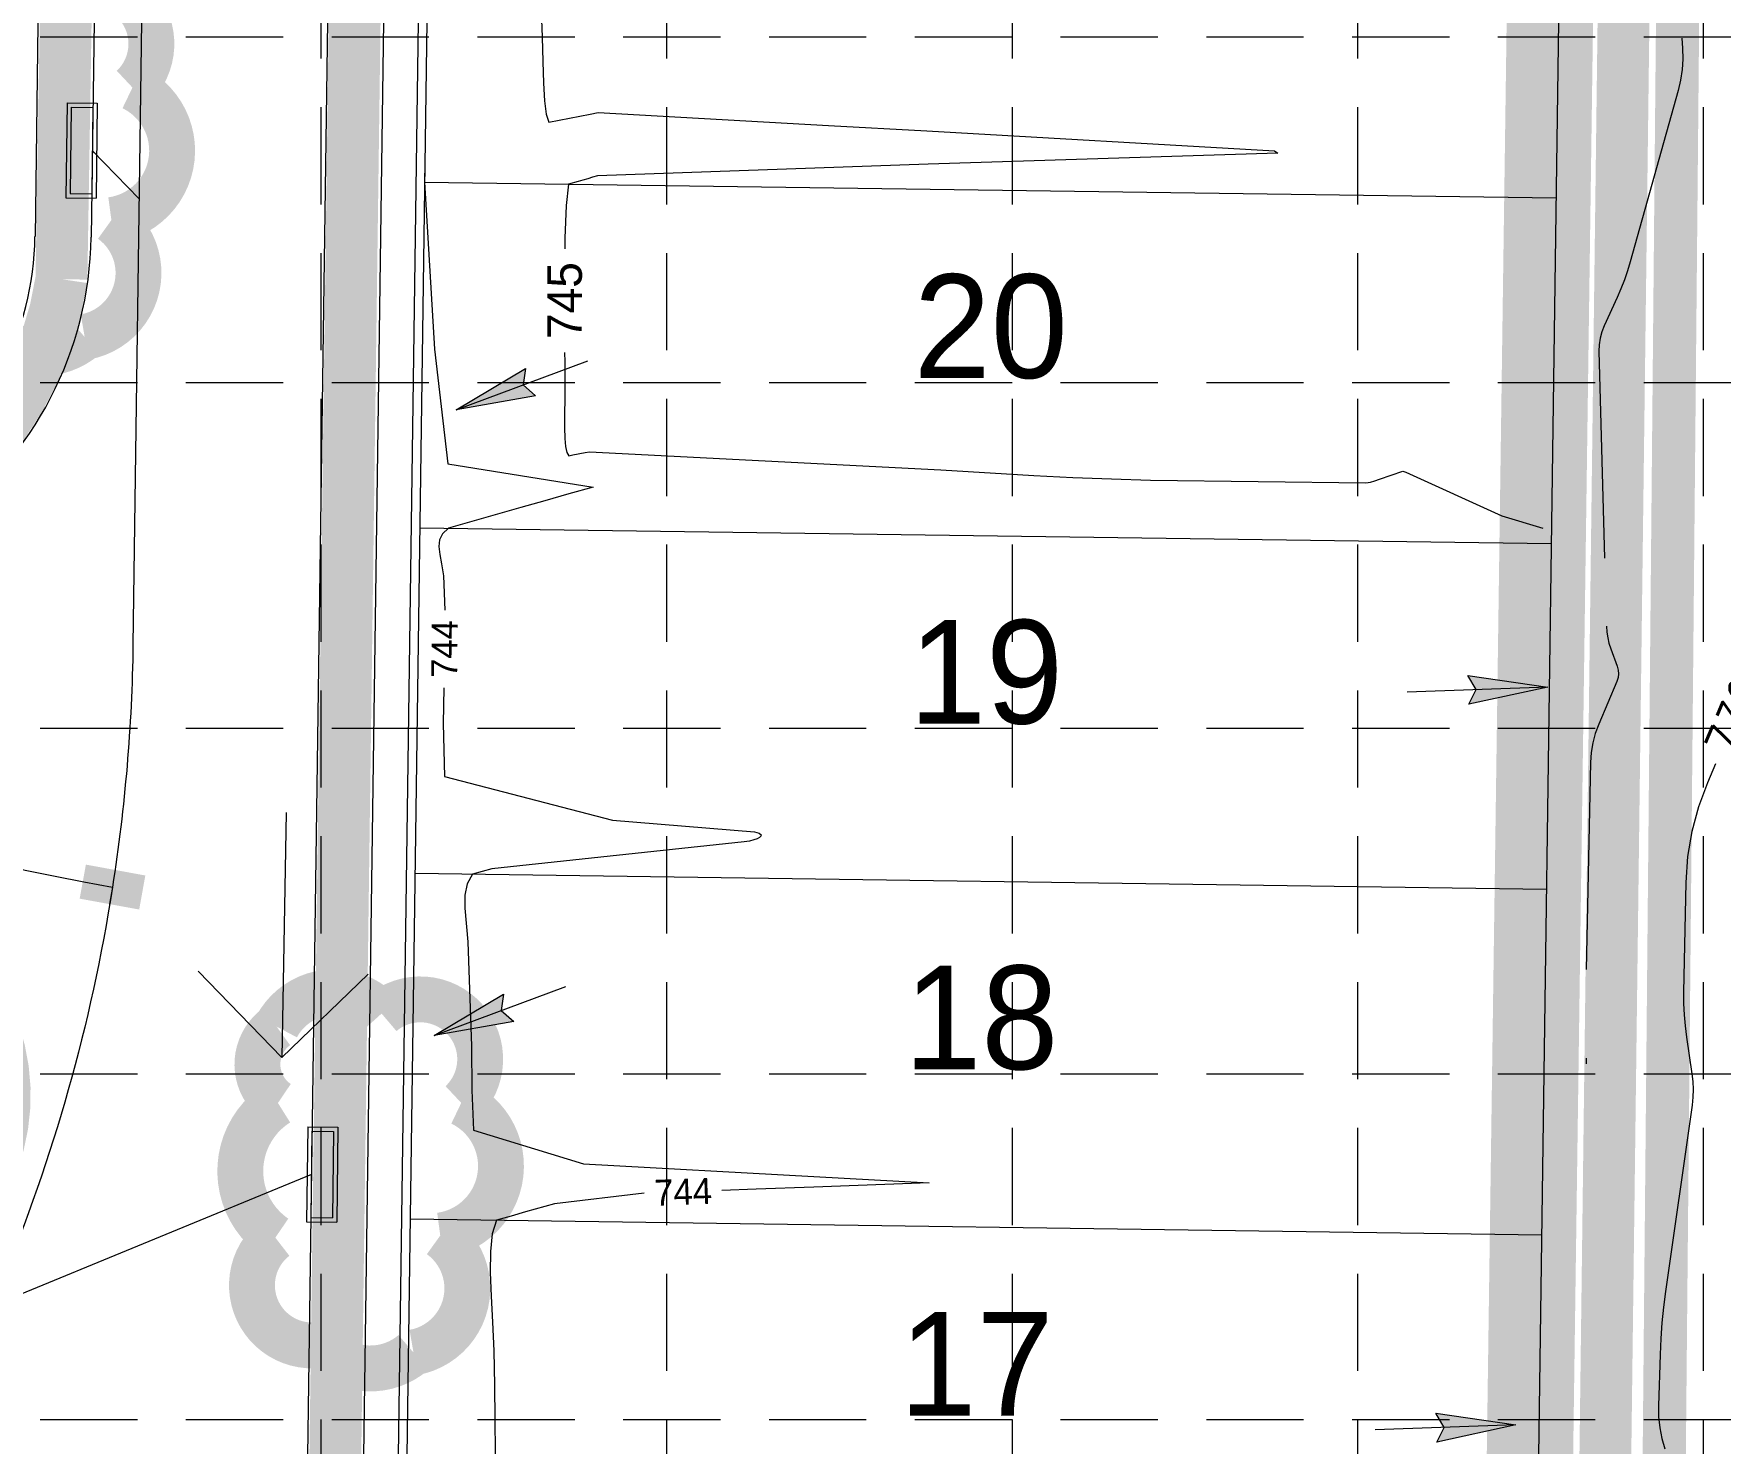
# Model space of a CAD drawing. Header units: feet. Extents: x 46644 to 49208, y 46045 to 47649.
# Drawn here: x 48372.6 to 48567.8, y 46524.1 to 46687.2 of the extents above; entities that cross this region are included whole.
import ezdxf
from ezdxf.enums import TextEntityAlignment as Align

# ---------------------------------------------------------------- set-up
doc = ezdxf.new("R2010")
doc.units = ezdxf.units.FT
doc.header["$MEASUREMENT"] = 0
doc.linetypes.add('DGN Style 3', pattern=[33.544038, 23.960027, -9.584011])
doc.linetypes.add('HIDDEN', pattern=[0.375, 0.25, -0.125])
doc.layers.get('0').update_dxf_attribs({"color": 1})
for name, color, linetype, lineweight in [('06213 - LEVE 12', 1, 'Continuous', 0), ('EC', 35, 'Continuous', 0), ('Level 11', 1, 'Continuous', 0), ('Level 13', 1, 'Continuous', 0), ('Level 15', 1, 'Continuous', 0), ('Level 29', 1, 'Continuous', 0), ('Level 4', 1, 'Continuous', 0), ('Level 45', 1, 'Continuous', 0), ('Level 52', 1, 'Continuous', 0), ('LIMITS OF DISTURBANCE', 1, 'HIDDEN', 0), ('PC', 35, 'Continuous', 0), ('STORM', 5, 'Continuous', 0)]:
    doc.layers.add(name, color=color, linetype=linetype, lineweight=lineweight)
for name, color, linetype in [('EROSION BLANKET', 84, 'Continuous'), ('GRID', 254, 'HIDDEN'), ('LEGEND', 7, 'Continuous'), ('SILT FENCE', 200, 'Continuous')]:
    doc.layers.add(name, color=color, linetype=linetype)
doc.styles.add('Style-STANDARD', font='STANDARD.shx')
doc.styles.add('Style-WORKING', font='WORKING.shx')
doc.styles.add('SURVEY', font='surveyor.shx')

msp = doc.modelspace()

# ---------------------------------------------------------------- hatches: boundary and pattern name
at = {"layer": 'Level 52', "linetype": 'Continuous', "lineweight": 0}
for points in [[(48429.48, 46648.47), (48429.2, 46646.58), (48430.65, 46645.33), (48421.45, 46643.69)], [(48538.68, 46609.62), (48539.54, 46611.32), (48538.56, 46612.97), (48547.81, 46611.62)], [(48426.94, 46576.06), (48426.66, 46574.18), (48428.12, 46572.93), (48418.91, 46571.29)], [(48534.98, 46524.24), (48535.84, 46525.94), (48534.85, 46527.59), (48544.1, 46526.25)]]:
    msp.add_hatch(color=7, dxfattribs=at).paths.add_polyline_path(points)

# ---------------------------------------------------------------- linework, layer by layer
at = {"color": 7, "linetype": 'Continuous', "lineweight": 0}
for p, q in [((48401.79, 46597.1), (48401.26, 46568.73)), ((48401.26, 46568.73), (48391.59, 46578.75)), ((48411.26, 46578.38), (48401.26, 46568.73))]:
    msp.add_line(p, q, dxfattribs=at)
at = {"layer": '06213 - LEVE 12', "color": 7, "linetype": 'Continuous', "lineweight": 0}
for p, q in [((48419.45, 46790.04), (48415.04, 46471.75)), ((48417.79, 46670.05), (48548.78, 46668.23)), ((48417.23, 46630.05), (48548.22, 46628.24)), ((48416.68, 46590.06), (48547.67, 46588.24)), ((48416.12, 46550.06), (48547.11, 46548.24))]:
    msp.add_line(p, q, dxfattribs=at)
at = {"layer": 'EC', "color": 35, "linetype": 'DGN Style 3', "lineweight": 0}
for p, q in [((48563.34, 46686.71), (48563.42, 46685.54)), ((48563.44, 46684.3), (48563.37, 46683.07)), ((48563.42, 46685.54), (48563.44, 46684.3)), ((48563.37, 46683.07), (48563.19, 46681.85)), ((48562.9, 46680.64), (48557.37, 46660.83)), ((48563.19, 46681.85), (48562.9, 46680.64)), ((48557.37, 46660.83), (48557.05, 46659.77)), ((48557.05, 46659.77), (48556.69, 46658.73)), ((48556.29, 46657.71), (48555.85, 46656.7)), ((48556.69, 46658.73), (48556.29, 46657.71)), ((48555.85, 46656.7), (48554.34, 46653.42)), ((48554.34, 46653.42), (48554.07, 46652.71)), ((48553.76, 46651.24), (48553.74, 46650.48)), ((48553.87, 46651.99), (48553.76, 46651.24)), ((48554.07, 46652.71), (48553.87, 46651.99)), ((48553.74, 46650.48), (48554.61, 46618.65)), ((48554.61, 46618.65), (48554.65, 46617.98)), ((48554.65, 46617.98), (48554.75, 46617.33)), ((48554.75, 46617.33), (48554.9, 46616.69)), ((48554.9, 46616.69), (48555.1, 46616.06)), ((48555.1, 46616.06), (48555.86, 46614.02)), ((48555.86, 46614.02), (48555.98, 46613.58)), ((48555.82, 46612.28), (48553.71, 46607.33)), ((48555.96, 46612.71), (48555.82, 46612.28)), ((48556.01, 46613.14), (48555.96, 46612.71)), ((48555.98, 46613.58), (48556.01, 46613.14)), ((48553.31, 46606.25), (48553.02, 46605.16)), ((48553.71, 46607.33), (48553.31, 46606.25)), ((48553.02, 46605.16), (48552.83, 46604.04)), ((48552.75, 46602.89), (48552.08, 46570.41)), ((48552.83, 46604.04), (48552.75, 46602.89)), ((48567.22, 46602.73), (48566.29, 46600.55)), ((48566.29, 46600.55), (48565.25, 46597.75)), ((48565.25, 46597.75), (48564.49, 46594.9)), ((48564.49, 46594.9), (48564.01, 46591.99)), ((48564.01, 46591.99), (48563.81, 46589.01)), ((48563.81, 46589.01), (48563.54, 46576.32)), ((48563.54, 46576.32), (48563.54, 46575.01)), ((48563.54, 46575.01), (48563.6, 46573.7)), ((48563.6, 46573.7), (48563.71, 46572.4)), ((48563.71, 46572.4), (48563.88, 46571.1)), ((48563.88, 46571.1), (48564.51, 46566.87)), ((48552.26, 46568.67), (48552.28, 46568.5)), ((48552.28, 46568.17), (48552.26, 46568)), ((48552.28, 46568.5), (48552.28, 46568.34)), ((48552.28, 46568.34), (48552.28, 46568.17)), ((48564.51, 46566.87), (48564.62, 46565.96)), ((48564.62, 46565.96), (48564.65, 46565.05)), ((48564.53, 46563.24), (48561.45, 46541.66)), ((48564.62, 46564.14), (48564.53, 46563.24)), ((48564.65, 46565.05), (48564.62, 46564.14)), ((48561.45, 46541.66), (48561.21, 46539.85)), ((48561.21, 46539.85), (48561.03, 46538.03)), ((48561.03, 46538.03), (48560.9, 46536.21)), ((48560.9, 46536.21), (48560.82, 46534.39)), ((48560.82, 46534.39), (48560.63, 46528.42)), ((48560.63, 46528.42), (48560.65, 46527.15)), ((48560.65, 46527.15), (48560.78, 46525.89)), ((48560.78, 46525.89), (48561.02, 46524.66)), ((48561.02, 46524.66), (48561.38, 46523.44))]:
    msp.add_line(p, q, dxfattribs=at)
at = {"layer": 'EROSION BLANKET', "linetype": 'Continuous', "lineweight": 0, "const_width": 6}
msp.add_lwpolyline([(47941.68, 47315.39), (47942.29, 47197.14, 0.414855), (47963.97, 47174.97), (47979.4, 47173.26, -0.10758), (48082.6, 47134.84), (48395.33, 46935.36, 0.3837), (48423.92, 46939.62, -1.759714), (48447.08, 46868.43, 0.379596), (48421.24, 46855.04, 0.06409), (48411.08, 46791.21), (48407.09, 46494.87, 0.010519), (48408.71, 46472.77, -1.535572), (48335.36, 46504.37, 0.02726), (48351.7, 46526.8), (48367.85, 46556.77, 0.440366), (48352.87, 46585.68, -0.080008), (48202.11, 46647.87), (47959.83, 46814.28, 0.130822), (47849.01, 46858.77), (47780.1, 46865.91, 0.385183), (47757.17, 46847.23), (47753.19, 46807.45, 0.050673), (47755.48, 46728.54), (47775.41, 46593.74)], format="xyb", dxfattribs=at)
msp.add_lwpolyline([(48381.67, 46904.67), (48367.06, 46913.85), (48343.69, 46928.7), (48069.4, 47103.49, 0.140657), (47947.95, 47142.71), (47806.91, 47142.13, 0.386703), (47785.37, 47122.3), (47764.87, 46922.59, 0.405043), (47784.57, 46898.69), (47855.44, 46891.44, -0.101199), (47953.13, 46858.47), (47991.47, 46833.59), (48164.16, 46713.95), (48212.66, 46680.92, 0.067638), (48330.27, 46626.48, 0.426537), (48375.76, 46658.82), (48378.12, 46802.05, -0.071672), (48393.68, 46877.55, 0.347824), (48384.07, 46903.19), (48382.49, 46904.16)], format="xyb", close=True, dxfattribs=at)
at = {"layer": 'GRID', "color": 252, "linetype": 'HIDDEN', "lineweight": 0, "ltscale": 45}
for p, q in [((48405.8, 47606.85), (48405.8, 46206.68)), ((48445.8, 47606.85), (48445.8, 46206.68)), ((48485.8, 47606.85), (48485.8, 46206.68)), ((48525.8, 47606.85), (48525.8, 46206.68)), ((48565.8, 47606.85), (48565.8, 46206.68)), ((46685.8, 46686.85), (49165.8, 46686.85)), ((46685.8, 46646.85), (49165.8, 46646.85)), ((46685.8, 46606.85), (49165.8, 46606.85)), ((46685.8, 46566.85), (49165.8, 46566.85)), ((46685.8, 46526.85), (49165.8, 46526.85))]:
    msp.add_line(p, q, dxfattribs=at)
at = {"layer": 'LEGEND', "color": 170, "ltscale": 100, "const_width": 5.31}
for points in [[(48362.46, 46665.42, 0.520567), (48362.46, 46665.42, 0.765195), (48367.6, 46653, 0.417879), (48378.45, 46652.13, 0.6649), (48381.54, 46665.66, 0.744833), (48383.98, 46681, 0.975642), (48374.75, 46691.35, 0.520567), (48362.61, 46689.84, 0.520567), (48362.76, 46681, 0.540264), (48362.46, 46665.42)], [(48400.52, 46547.9, 0.520567), (48400.52, 46547.9, 0.765195), (48405.67, 46535.48, 0.417879), (48416.51, 46534.61, 0.6649), (48419.61, 46548.14, 0.744833), (48422.04, 46563.49, 0.975642), (48412.82, 46573.83, 0.520567), (48400.67, 46572.32, 0.520567), (48400.82, 46563.48, 0.540264), (48400.52, 46547.9)]]:
    msp.add_lwpolyline(points, format="xyb", close=True, dxfattribs=at)
at = {"layer": 'Level 13', "color": 7, "linetype": 'Continuous', "lineweight": 0}
for p, q in [((48380.96, 46790.57), (48379.2, 46663.69)), ((48407.95, 46790.2), (48403.97, 46502.86))]:
    msp.add_line(p, q, dxfattribs=at)
msp.add_arc((48337.7, 46664.26), 41.5, 252.2976, 359.2055, dxfattribs=at)
at = {"layer": 'Level 15', "color": 7, "linetype": 'Continuous', "lineweight": 0}
for p, q in [((48374.46, 46790.66), (48372.7, 46663.78)), ((48414.45, 46790.11), (48410.04, 46471.82)), ((48418.45, 46790.05), (48414.04, 46471.76))]:
    msp.add_line(p, q, dxfattribs=at)
msp.add_arc((48337.7, 46664.26), 35, 252.2976, 359.2055, dxfattribs=at)
at = {"layer": 'Level 29', "color": 34, "linetype": 'Continuous', "lineweight": 0, "const_width": 10, "flags": 128}
msp.add_lwpolyline([(48414.14, 46407.22), (48434.17, 46408.86), (48544.3, 46417.86), (48549.44, 46788.23), (48549.93, 46823.21)], dxfattribs=at)
msp.add_lwpolyline([(48414.14, 46407.22), (48434.17, 46408.86), (48544.3, 46417.86), (48549.44, 46788.23), (48549.93, 46823.21)], dxfattribs=at)
at = {"layer": 'Level 4', "color": 7, "linetype": 'Continuous', "lineweight": 0}
msp.add_line((48550.93, 46823.2), (48545.29, 46416.93), dxfattribs=at)
at = {"layer": 'Level 45', "color": 5, "linetype": 'Continuous', "lineweight": 0}
for p, q in [((48376.41, 46679.23), (48376.26, 46668.23)), ((48376.41, 46679.23), (48379.91, 46679.18)), ((48376.9, 46678.72), (48376.77, 46668.72)), ((48376.9, 46678.72), (48379.4, 46678.68)), ((48379.4, 46678.68), (48379.27, 46668.69)), ((48379.91, 46679.18), (48379.76, 46668.18)), ((48376.77, 46668.72), (48379.27, 46668.69)), ((48376.26, 46668.23), (48379.76, 46668.18)), ((48404.27, 46560.72), (48404.12, 46549.73)), ((48404.27, 46560.72), (48407.77, 46560.67)), ((48404.76, 46560.22), (48404.63, 46550.22)), ((48404.76, 46560.22), (48407.26, 46560.18)), ((48407.26, 46560.18), (48407.13, 46550.18)), ((48407.77, 46560.67), (48407.62, 46549.68)), ((48404.12, 46549.73), (48407.62, 46549.68)), ((48404.63, 46550.22), (48407.13, 46550.18))]:
    msp.add_line(p, q, dxfattribs=at)
at = {"layer": 'Level 45', "color": 97, "linetype": 'Continuous', "lineweight": 0}
for p, q in [((48421.45, 46643.69), (48436.7, 46649.38)), ((48547.81, 46611.62), (48531.55, 46611.03)), ((48418.91, 46571.29), (48434.16, 46576.97)), ((48544.1, 46526.25), (48527.84, 46525.65))]:
    msp.add_line(p, q, dxfattribs=at)
at = {"layer": 'Level 52', "color": 7, "linetype": 'Continuous', "lineweight": 0, "flags": 128}
for points in [[(48429.48, 46648.47), (48429.2, 46646.58), (48430.65, 46645.33), (48421.45, 46643.69)], [(48538.68, 46609.62), (48539.54, 46611.32), (48538.56, 46612.97), (48547.81, 46611.62)], [(48426.94, 46576.06), (48426.66, 46574.18), (48428.12, 46572.93), (48418.91, 46571.29)], [(48534.98, 46524.24), (48535.84, 46525.94), (48534.85, 46527.59), (48544.1, 46526.25)]]:
    msp.add_lwpolyline(points, close=True, dxfattribs=at)
at = {"layer": 'LIMITS OF DISTURBANCE', "color": 1, "linetype": 'HIDDEN', "lineweight": 0, "ltscale": 100, "const_width": 5}
msp.add_lwpolyline([(47739.21, 46270.56), (47774.34, 46267.65), (47781.81, 46251.32), (47852.38, 46269.27), (47849.6, 46307.49), (47981.61, 46319.48), (47981.61, 46319.48), (47981.18, 46356.57), (47839.72, 46354.75), (47804.02, 46583.05), (47826.33, 46601.73), (47980.5, 46513.21), (48043.84, 46569.7), (48332.85, 46385.18), (48560.2, 46404.13), (48564.11, 46825.29), (48553.83, 46869.85)], dxfattribs=at)
at = {"layer": 'PC', "color": 35, "linetype": 'Continuous', "lineweight": 0, "flags": 128}
for points in [[(48430.87, 46699.94), (48430.94, 46697.74), (48431.13, 46693.79), (48431.31, 46689.86), (48431.41, 46686.82), (48431.48, 46684.01), (48431.56, 46681.52), (48431.68, 46679.45), (48431.87, 46677.91), (48432.17, 46676.99), (48436.95, 46677.92), (48437.9, 46678.1), (48464.55, 46676.62), (48475.92, 46675.99)], [(48475.92, 46675.99), (48516.19, 46673.67), (48516.58, 46673.4), (48476.08, 46672.15)], [(48417.78, 46671.09), (48417.79, 46670.05), (48418.18, 46663.61), (48418.95, 46650.74), (48420.49, 46637.45), (48437.3, 46634.77), (48434.51, 46633.98), (48431.72, 46633.18), (48428.93, 46632.39), (48420.57, 46630.01), (48419.86, 46629.34), (48419.53, 46628.65), (48419.46, 46627.88), (48419.57, 46626.97), (48419.77, 46625.86), (48419.98, 46624.5), (48420.14, 46620.52)], [(48476.08, 46672.15), (48437.8, 46670.77), (48437.24, 46670.61), (48436.69, 46670.45), (48436.13, 46670.29), (48435.57, 46670.14), (48434.45, 46669.82), (48434.19, 46667.33), (48434.05, 46663.57), (48434.03, 46662.34)], [(48434.01, 46650.34), (48434.02, 46649.25), (48434.02, 46645), (48434.01, 46643.19), (48434.01, 46641.66), (48434.03, 46640.4), (48434.11, 46639.44), (48434.26, 46638.76), (48434.49, 46638.38), (48434.97, 46638.48), (48436.4, 46638.75), (48436.88, 46638.85), (48477.55, 46636.76)], [(48477.55, 46636.76), (48488.33, 46636.11), (48492.82, 46635.88), (48497.32, 46635.7), (48501.82, 46635.57), (48526.75, 46635.24), (48527.29, 46635.32), (48527.81, 46635.47), (48528.32, 46635.68), (48531.03, 46636.61), (48531.38, 46636.49), (48542.48, 46631.42), (48547.25, 46630)], [(48420.03, 46611.52), (48419.96, 46607.4), (48420.12, 46601.25), (48439.55, 46596.2), (48455.99, 46594.87), (48456.51, 46594.69), (48456.74, 46594.5), (48456.73, 46594.36), (48456.57, 46594.21), (48456.29, 46594.06), (48455.9, 46593.92), (48455.4, 46593.79), (48454.81, 46593.69), (48425.58, 46590.6), (48423.34, 46589.96), (48422.74, 46588.85), (48422.46, 46587.55), (48422.44, 46586.02), (48422.8, 46582.14), (48423.21, 46570.06), (48423.25, 46564.97), (48423.44, 46560.33), (48436.21, 46556.45), (48462.86, 46554.97), (48476.19, 46554.23), (48462.85, 46553.75), (48456.18, 46553.5), (48452.22, 46553.36)], [(48443.22, 46553.04), (48432.82, 46551.83), (48429.47, 46550.87), (48427.8, 46550.4), (48426.12, 46549.92), (48425.63, 46548.32), (48425.41, 46546.29), (48425.39, 46543.88), (48425.5, 46541.14), (48425.66, 46538.1), (48425.8, 46534.8), (48425.88, 46530.83), (48425.91, 46526.84), (48425.97, 46523.07), (48426.13, 46519.78), (48435.67, 46517.29), (48482.63, 46514.27)]]:
    msp.add_lwpolyline(points, dxfattribs=at)
at = {"layer": 'SILT FENCE', "linetype": 'Continuous', "lineweight": 0, "const_width": 6}
msp.add_lwpolyline([(47960.89, 47337.14), (47964.24, 47319.46), (48059.79, 47319.3), (48271.66, 47188.73), (48433.75, 47086.16), (48525.13, 46962.65), (48558.3, 46824.36), (48553.08, 46411.84), (48553.16, 46409.7), (48334.38, 46390.99), (48041.78, 46578.97), (47979.26, 46521.69)], dxfattribs=at)
at = {"layer": 'STORM', "color": 5, "linetype": 'Continuous', "lineweight": 0}
for p, q in [((48386.46, 46790.49), (48384.04, 46616.52)), ((48384.76, 46668.11), (48379.34, 46673.69)), ((48381.67, 46588.47), (48381.31, 46586.5)), ((48404.69, 46555.22), (48367.66, 46539.97))]:
    msp.add_line(p, q, dxfattribs=at)
msp.add_arc((48473.01, 47088.19), 508, 235.3909, 259.6416, dxfattribs=at)
at = {"layer": 'STORM', "color": 5, "linetype": 'Continuous', "lineweight": 0, "extrusion": (0, 0, -1)}
for start, end in [(180.7945, 188.8667), (188.8667, 216.3451)]:
    msp.add_arc((-48184.06, 46619.3), 200, start, end, dxfattribs=at)
msp.add_solid([(-48378.59, 46591.07), (-48385.47, 46589.81), (-48377.87, 46587.13), (-48384.76, 46585.87)], dxfattribs=at)

# ---------------------------------------------------------------- texts
at = {"layer": 'EC', "color": 35, "linetype": 'DGN Style 3', "lineweight": 0, "style": 'Style-STANDARD'}
msp.add_text('739', height=4, rotation=67.0679, dxfattribs=at).set_placement((48569.57, 46608.25), align=Align.MIDDLE_CENTER)
at = {"layer": 'Level 11', "color": 7, "linetype": 'Continuous', "lineweight": 0, "char_height": 12, "attachment_point": 5, "line_spacing_factor": 0.722892, "style": 'SURVEY'}
for s, insert in [('\\FENGINEERING.shx;20', (48483.34, 46653.3)), ('\\FENGINEERING.shx;20', (48483.34, 46653.3)), ('\\FENGINEERING.shx;19', (48482.79, 46613.3)), ('\\FENGINEERING.shx;19', (48482.79, 46613.3)), ('\\FENGINEERING.shx;18', (48482.24, 46573.3)), ('\\FENGINEERING.shx;18', (48482.24, 46573.3)), ('\\FENGINEERING.shx;17', (48481.68, 46533.31)), ('\\FENGINEERING.shx;17', (48481.68, 46533.31))]:
    msp.add_mtext(s, dxfattribs=dict(at, insert=insert))
at = {"layer": 'PC', "color": 35, "linetype": 'Continuous', "lineweight": 0, "style": 'Style-WORKING'}
for s, height, rotation, p in [('745', 4, 89.9096, (48434, 46656.34)), ('744', 3, 89.2792, (48420.1, 46616.02)), ('744', 3, 2.0682, (48447.72, 46553.2))]:
    msp.add_text(s, height=height, rotation=rotation, dxfattribs=at).set_placement(p, align=Align.MIDDLE_CENTER)

doc.saveas('drawing.dxf')
